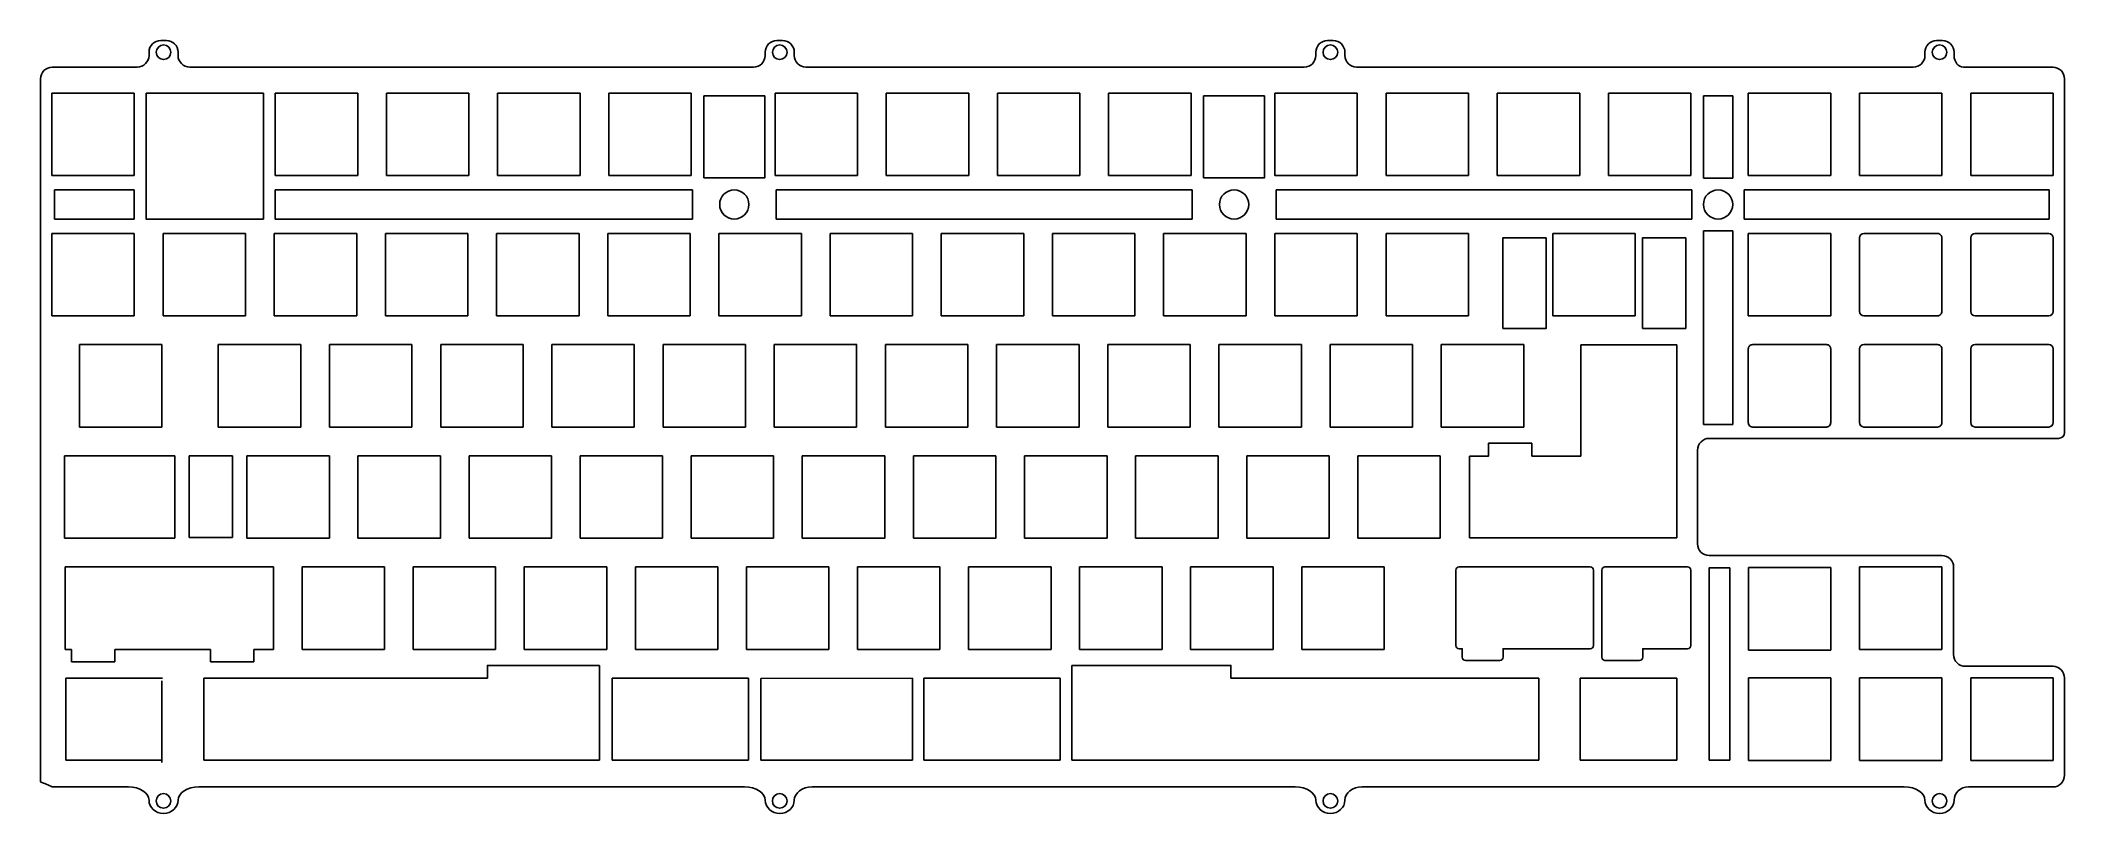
# Model space of a CAD drawing. Header units: inches. Extents: x 0 to 346, y 0 to 132.
import ezdxf

# ---------------------------------------------------------------- set-up
doc = ezdxf.new("R2010")
doc.units = ezdxf.units.IN
doc.header["$MEASUREMENT"] = 0
doc.layers.add('PDF3_新定位板线框', color=7, linetype='Continuous')

msp = doc.modelspace()

# ---------------------------------------------------------------- linework, layer by layer
at = {"layer": 'PDF3_新定位板线框', "lineweight": -3}
for points in [[(15.16, 4.67), (5.65, 4.67), (2.12, 4.67, 0.000063), (0.12, 5.57), (0.12, 6.67), (0.13, 125.82, -0.414226), (2.12, 127.82), (3.34, 127.82, 0.000061), (6.55, 127.82), (16.69, 127.83, 0.412397), (18.69, 129.83), (18.69, 130.38, -0.412536), (20.69, 132.38), (21.66, 132.38, -0.412536), (23.66, 130.38), (23.66, 129.83)], [(23.66, 129.83, 0.412434), (25.66, 127.83), (40.34, 127.82, -0.000013), (43.46, 127.82), (46.58, 127.82), (50.12, 127.82), (93.59, 127.82), (97.59, 127.82), (122.11, 127.82, 0.41247), (124.11, 129.82), (124.11, 130.37, -0.412507), (126.11, 132.37), (127.08, 132.37, -0.412507), (129.08, 130.37), (129.08, 129.82, 0.41247), (131.08, 127.82), (142.54, 127.82), (146.55, 127.82), (149.67, 127.82)], [(153.67, 127.82), (189.02, 127.82), (193.02, 127.82), (200.1, 127.82), (204.1, 127.82), (209, 127.82, -0.000066), (212.99, 127.82), (216.31, 127.82, 0.412646), (218.31, 129.82), (218.31, 130.37, -0.41247), (220.31, 132.37), (221.28, 132.37, -0.41247), (223.28, 130.37), (223.28, 129.82, 0.412675), (225.28, 127.82), (232.85, 127.82, -0.000066), (236.85, 127.82), (309.69, 127.82)], [(313.69, 127.82), (320.51, 127.82, 0.412507), (322.51, 129.82), (322.51, 130.37, -0.412507), (324.51, 132.37), (325.49, 132.37, -0.412573), (327.49, 130.37), (327.49, 129.82)], [(283.62, 62.3, -0.41419), (285.62, 64.3), (345.38, 64.3, 0.414094), (346.38, 65.3), (346.38, 125.82, 0.414226), (344.38, 127.82)], [(344.43, 127.82), (335.53, 127.82), (332.36, 127.82, -0.000038), (331.54, 127.82, -0.000279), (329.1, 127.82)], [(312.06, 85.27, -0.414158), (311.31, 86.02), (311.31, 98.62, -0.414158), (312.06, 99.37), (324.66, 99.37, -0.414334), (325.41, 98.62), (325.41, 86.02, -0.414334), (324.66, 85.27), (312.06, 85.27)], [(343.68, 99.37, -0.414158), (344.43, 98.62), (344.43, 86.02, -0.414158), (343.68, 85.27), (331.08, 85.27, -0.414158), (330.33, 86.02), (330.33, 98.62, -0.414158), (331.08, 99.37), (343.68, 99.37)], [(293.04, 66.25, -0.414334), (292.29, 67), (292.29, 79.6, -0.414334), (293.04, 80.35), (305.64, 80.35, -0.414334), (306.39, 79.6), (306.39, 67, -0.414334), (305.64, 66.25), (293.04, 66.25)], [(311.31, 79.6, -0.414158), (312.06, 80.35), (324.66, 80.35, -0.414334), (325.41, 79.6), (325.41, 67, -0.414334), (324.66, 66.25), (312.06, 66.25, -0.414158), (311.31, 67), (311.31, 79.6)], [(330.33, 79.6, -0.414158), (331.08, 80.35), (343.68, 80.35, -0.414158), (344.43, 79.6), (344.43, 67, -0.414158), (343.68, 66.25), (331.08, 66.25, -0.414158), (330.33, 67), (330.33, 79.6)], [(344.44, 25.31), (329.42, 25.31, -0.414226), (327.42, 27.31), (327.42, 42.26, 0.414153), (325.42, 44.26), (285.59, 44.26, -0.41419), (283.59, 46.26), (283.59, 62.3)], [(329.93, 4.67, -0.000085), (332.37, 4.67), (344.38, 4.67, 0.41419), (346.38, 6.67), (346.38, 23.31, 0.414256), (344.38, 25.31)], [(226.2, 4.67, -0.000071), (229.11, 4.67), (293.7, 4.67), (300.75, 4.67), (307.34, 4.67, -0.000037), (314.39, 4.68), (318.98, 4.68)]]:
    msp.add_lwpolyline(points, format="xyb", dxfattribs=at)
for points in [[(2.08, 109.27), (2.08, 123.37)], [(2.08, 123.37), (16.17, 123.37)], [(16.17, 123.37), (16.17, 109.27)], [(18.18, 123.37), (18.18, 101.83), (38.29, 101.83)], [(18.18, 123.37), (38.29, 123.37)], [(38.29, 123.37), (38.29, 101.83)], [(40.29, 109.27), (40.29, 123.37)], [(40.29, 123.37), (54.4, 123.37)], [(54.4, 123.37), (54.4, 109.27)], [(59.31, 109.27), (59.31, 123.37)], [(59.31, 123.37), (73.42, 123.37)], [(73.42, 123.37), (73.42, 109.27)], [(78.33, 109.27), (78.33, 123.37)], [(78.33, 123.37), (92.44, 123.37)], [(92.44, 123.37), (92.44, 109.27)], [(97.36, 109.27), (97.36, 123.37)], [(97.36, 123.37), (111.45, 123.37)], [(111.45, 123.37), (111.45, 109.27)], [(124.05, 122.88), (124.05, 108.88), (113.6, 108.88)], [(113.61, 108.88), (113.61, 122.88), (124.05, 122.88)], [(125.79, 109.27), (125.79, 123.37)], [(125.79, 123.37), (139.9, 123.37)], [(139.9, 123.37), (139.9, 109.27)], [(144.81, 109.27), (144.81, 123.37)], [(144.81, 123.37), (158.92, 123.37)], [(158.92, 123.37), (158.92, 109.27)], [(163.83, 109.27), (163.83, 123.37)], [(163.83, 123.37), (177.94, 123.37)], [(177.94, 123.37), (177.94, 109.27)], [(182.86, 109.27), (182.86, 123.37)], [(182.86, 123.37), (196.96, 123.37)], [(196.96, 123.37), (196.96, 109.27)], [(209.54, 122.88), (209.54, 108.88), (199.1, 108.88)], [(199.1, 108.88), (199.1, 122.88), (209.54, 122.88)], [(211.3, 123.37), (211.3, 109.27), (225.4, 109.27)], [(211.3, 123.37), (225.4, 123.37)], [(225.4, 123.37), (225.4, 109.27)], [(230.31, 109.27), (230.31, 123.37)], [(230.31, 123.37), (244.42, 123.37)], [(244.42, 123.37), (244.42, 109.27)], [(249.34, 109.27), (249.34, 123.37)], [(249.34, 123.37), (263.44, 123.37)], [(263.44, 123.37), (263.44, 109.27)], [(268.36, 123.37), (282.45, 123.37)], [(268.36, 109.27), (268.36, 123.37)], [(282.45, 123.37), (282.45, 109.27)], [(284.62, 108.83), (284.62, 122.93)], [(284.62, 122.93), (289.62, 122.93)], [(289.62, 122.93), (289.62, 108.83)], [(292.29, 123.37), (306.39, 123.37)], [(292.29, 109.27), (292.29, 123.37)], [(306.39, 123.37), (306.39, 109.27)], [(311.31, 109.27), (311.31, 123.37)], [(311.31, 123.37), (325.41, 123.37)], [(325.41, 123.37), (325.41, 109.27)], [(330.33, 109.27), (330.33, 123.37)], [(330.33, 123.37), (344.43, 123.37)], [(344.43, 123.37), (344.43, 109.27)], [(16.17, 109.27), (2.08, 109.27)], [(54.4, 109.27), (40.29, 109.27)], [(73.42, 109.27), (59.31, 109.27)], [(92.44, 109.27), (78.33, 109.27)], [(111.45, 109.27), (97.36, 109.27)], [(139.9, 109.27), (125.79, 109.27)], [(158.92, 109.27), (144.81, 109.27)], [(177.94, 109.27), (163.83, 109.27)], [(196.96, 109.27), (182.85, 109.27)], [(244.42, 109.27), (230.31, 109.27)], [(263.44, 109.27), (249.33, 109.27)], [(282.45, 109.27), (268.36, 109.27)], [(289.62, 108.83), (284.62, 108.83)], [(306.39, 109.27), (292.29, 109.27)], [(325.41, 109.27), (311.31, 109.27)], [(344.43, 109.27), (330.33, 109.27)], [(2.52, 101.83), (2.52, 106.82)], [(2.52, 106.82), (16.17, 106.82)], [(16.17, 106.82), (16.17, 101.83)], [(40.29, 106.82), (111.65, 106.82)], [(40.29, 101.83), (40.29, 106.82)], [(111.65, 106.82), (111.65, 101.83)], [(125.99, 101.83), (125.99, 106.82)], [(125.99, 106.82), (197.15, 106.82)], [(197.15, 106.82), (197.15, 101.83)], [(211.5, 106.82), (282.65, 106.82)], [(211.5, 101.83), (211.5, 106.82)], [(282.65, 106.82), (282.65, 101.83)], [(291.59, 101.83), (291.59, 106.82)], [(291.59, 106.82), (343.73, 106.82)], [(343.73, 106.82), (343.73, 101.83)], [(16.17, 101.83), (2.52, 101.83)], [(111.65, 101.83), (40.29, 101.83)], [(197.15, 101.83), (126, 101.83)], [(282.65, 101.83), (211.5, 101.83)], [(343.73, 101.83), (291.59, 101.83)], [(2.08, 99.37), (16.17, 99.37)], [(2.08, 85.27), (2.08, 99.37)], [(16.17, 99.37), (16.17, 85.27)], [(21.1, 85.27), (21.1, 99.37)], [(21.1, 99.37), (35.19, 99.37)], [(35.19, 99.37), (35.19, 85.27)], [(40.11, 99.37), (54.22, 99.37)], [(40.11, 85.27), (40.11, 99.37)], [(54.22, 99.37), (54.22, 85.27)], [(59.13, 85.27), (59.13, 99.37)], [(59.13, 99.37), (73.24, 99.37)], [(73.24, 99.37), (73.24, 85.27)], [(78.15, 85.27), (78.15, 99.37)], [(78.15, 99.37), (92.26, 99.37)], [(92.26, 99.37), (92.26, 85.27)], [(97.18, 99.37), (111.27, 99.37)], [(97.18, 85.27), (97.18, 99.37)], [(111.27, 99.37), (111.27, 85.27)], [(116.2, 85.27), (116.2, 99.37)], [(116.2, 99.37), (130.29, 99.37)], [(130.29, 99.37), (130.29, 85.27)], [(135.22, 85.27), (135.22, 99.37)], [(135.22, 99.37), (149.31, 99.37)], [(149.31, 99.37), (149.31, 85.27)], [(154.23, 85.27), (154.23, 99.37)], [(154.23, 99.37), (168.34, 99.37)], [(168.34, 99.37), (168.34, 85.27)], [(173.25, 85.27), (173.25, 99.37)], [(173.25, 99.37), (187.36, 99.37)], [(187.36, 99.37), (187.36, 85.27)], [(192.27, 85.27), (192.27, 99.37)], [(192.27, 99.37), (206.38, 99.37)], [(206.38, 99.37), (206.38, 85.27)], [(211.3, 99.37), (225.4, 99.37)], [(211.3, 85.27), (211.3, 99.37)], [(225.4, 99.37), (225.4, 85.27)], [(230.31, 85.27), (230.31, 99.37)], [(230.31, 99.37), (244.42, 99.37)], [(244.42, 99.37), (244.42, 85.27)], [(250.31, 83.13), (250.31, 98.63), (257.71, 98.63)], [(257.71, 98.63), (257.71, 83.13), (250.31, 83.13)], [(258.86, 85.27), (258.86, 99.37)], [(258.86, 99.37), (272.96, 99.37)], [(272.96, 99.37), (272.96, 85.27)], [(281.59, 98.63), (281.59, 83.13), (274.19, 83.13)], [(274.19, 83.13), (274.19, 98.63), (281.59, 98.63)], [(284.62, 99.8), (289.62, 99.8)], [(284.62, 66.68), (284.62, 99.8)], [(289.62, 99.8), (289.62, 66.68)], [(292.29, 85.27), (292.29, 99.37)], [(292.29, 99.37), (306.39, 99.37)], [(306.39, 99.37), (306.39, 85.27)], [(16.17, 85.27), (2.08, 85.27)], [(35.19, 85.27), (21.1, 85.27)], [(54.22, 85.27), (40.11, 85.27)], [(73.24, 85.27), (59.13, 85.27)], [(92.26, 85.27), (78.15, 85.27)], [(111.27, 85.27), (97.18, 85.27)], [(130.29, 85.27), (116.2, 85.27)], [(149.31, 85.27), (135.22, 85.27)], [(168.34, 85.27), (154.23, 85.27)], [(187.36, 85.27), (173.25, 85.27)], [(206.38, 85.27), (192.27, 85.27)], [(225.4, 85.27), (211.29, 85.27)], [(244.42, 85.27), (230.31, 85.27)], [(272.96, 85.27), (258.86, 85.27)], [(306.39, 85.27), (292.29, 85.27)], [(6.8, 66.25), (6.8, 80.35)], [(6.8, 80.35), (20.91, 80.35)], [(20.91, 80.35), (20.91, 66.25)], [(30.55, 80.35), (44.66, 80.35)], [(30.55, 66.25), (30.55, 80.35)], [(44.66, 80.35), (44.66, 66.25)], [(49.57, 66.25), (49.57, 80.35)], [(49.57, 80.35), (63.68, 80.35)], [(63.68, 80.35), (63.68, 66.25)], [(68.6, 66.25), (68.6, 80.35)], [(68.6, 80.35), (82.69, 80.35)], [(82.69, 80.35), (82.69, 66.25)], [(87.62, 80.35), (101.71, 80.35)], [(87.62, 66.25), (87.62, 80.35)], [(101.71, 80.35), (101.71, 66.25)], [(106.64, 66.25), (106.64, 80.35)], [(106.64, 80.35), (120.73, 80.35)], [(120.73, 80.35), (120.73, 66.25)], [(125.65, 80.35), (139.76, 80.35)], [(125.65, 66.25), (125.65, 80.35)], [(139.75, 80.35), (139.75, 66.25)], [(144.67, 66.25), (144.67, 80.35)], [(144.67, 80.35), (158.78, 80.35)], [(158.78, 80.35), (158.78, 66.25)], [(163.69, 66.25), (163.69, 80.35)], [(163.69, 80.35), (177.79, 80.35)], [(177.79, 80.35), (177.79, 66.25)], [(182.71, 66.25), (182.71, 80.35)], [(182.71, 80.35), (196.81, 80.35)], [(196.81, 80.35), (196.81, 66.25)], [(201.73, 80.35), (215.84, 80.35)], [(201.73, 66.25), (201.73, 80.35)], [(215.83, 80.35), (215.83, 66.25)], [(220.75, 66.25), (220.75, 80.35)], [(220.75, 80.35), (234.85, 80.35)], [(234.85, 80.35), (234.85, 66.25)], [(239.77, 66.25), (239.77, 80.35)], [(239.77, 80.35), (253.88, 80.35)], [(253.88, 80.35), (253.88, 66.25)], [(263.64, 80.3), (280.05, 80.3)], [(263.64, 61.28), (263.64, 80.3)], [(280.05, 80.3), (280.05, 47.28)], [(20.91, 66.25), (6.8, 66.25)], [(44.66, 66.25), (30.55, 66.25)], [(63.68, 66.25), (49.57, 66.25)], [(82.69, 66.25), (68.6, 66.25)], [(101.71, 66.25), (87.62, 66.25)], [(120.73, 66.25), (106.64, 66.25)], [(139.75, 66.25), (125.65, 66.25)], [(158.78, 66.25), (144.67, 66.25)], [(177.79, 66.25), (163.69, 66.25)], [(196.81, 66.25), (182.71, 66.25)], [(215.83, 66.25), (201.73, 66.25)], [(234.85, 66.25), (220.75, 66.25)], [(253.88, 66.25), (239.77, 66.25)], [(289.62, 66.68), (284.62, 66.68)], [(244.62, 61.28), (247.86, 61.28), (247.86, 63.47), (255.26, 63.47)], [(255.26, 63.47), (255.26, 61.28), (263.64, 61.28)], [(4.23, 47.23), (4.23, 61.33)], [(4.23, 61.33), (23.1, 61.33)], [(23.1, 61.33), (23.1, 47.23)], [(25.55, 61.33), (32.99, 61.33)], [(25.55, 47.33), (25.55, 61.33)], [(32.99, 61.33), (32.99, 47.33)], [(35.44, 47.23), (35.44, 61.33)], [(35.44, 61.33), (49.55, 61.33)], [(49.55, 61.33), (49.55, 47.23)], [(54.44, 47.23), (68.55, 47.23), (68.55, 61.33)], [(54.44, 47.23), (54.44, 61.33)], [(54.44, 61.33), (68.55, 61.33)], [(73.45, 47.23), (87.54, 47.23), (87.54, 61.33)], [(73.45, 47.23), (73.45, 61.33)], [(73.45, 61.33), (87.54, 61.33)], [(92.45, 61.33), (106.54, 61.33)], [(92.45, 47.23), (92.45, 61.33)], [(106.54, 61.33), (106.54, 47.23)], [(111.44, 61.33), (125.55, 61.33)], [(111.44, 47.23), (111.44, 61.33)], [(125.55, 61.33), (125.55, 47.23)], [(130.44, 47.23), (144.55, 47.23), (144.55, 61.33)], [(130.44, 47.23), (130.44, 61.33)], [(130.44, 61.33), (144.55, 61.33)], [(149.47, 47.23), (163.56, 47.23), (163.56, 61.33)], [(149.47, 47.23), (149.47, 61.33)], [(149.47, 61.33), (163.56, 61.33)], [(168.49, 61.33), (182.58, 61.33)], [(168.49, 47.23), (168.49, 61.33)], [(182.58, 61.33), (182.58, 47.23)], [(187.48, 47.23), (201.59, 47.23), (201.59, 61.33)], [(187.48, 47.23), (187.48, 61.33)], [(187.48, 61.33), (201.59, 61.33)], [(206.48, 47.23), (206.48, 61.33)], [(206.48, 61.33), (220.59, 61.33)], [(220.59, 61.33), (220.59, 47.23)], [(225.48, 61.33), (239.59, 61.33)], [(225.48, 47.23), (225.48, 61.33)], [(239.59, 61.33), (239.59, 47.23)], [(244.62, 47.28), (244.62, 61.28)], [(23.1, 47.23), (4.23, 47.23)], [(32.99, 47.33), (25.55, 47.33)], [(49.55, 47.23), (35.44, 47.23)], [(106.54, 47.23), (92.45, 47.23)], [(125.55, 47.23), (111.44, 47.23)], [(182.58, 47.23), (168.49, 47.23)], [(220.59, 47.23), (206.48, 47.23)], [(239.59, 47.23), (225.48, 47.23)], [(280.05, 47.28), (244.62, 47.28)], [(4.36, 28.21), (4.36, 42.31)], [(4.36, 42.31), (40, 42.31)], [(40, 42.31), (40, 28.21)], [(44.89, 42.31), (59, 42.31)], [(44.89, 28.21), (44.89, 42.31)], [(59, 42.31), (59, 28.21)], [(63.9, 28.21), (63.9, 42.31)], [(63.9, 42.31), (77.99, 42.31)], [(77.99, 42.31), (77.99, 28.21)], [(82.89, 28.21), (82.89, 42.31)], [(82.89, 42.31), (97, 42.31)], [(97, 42.31), (97, 28.21)], [(101.89, 28.21), (101.89, 42.31)], [(101.89, 42.31), (116, 42.31)], [(116, 42.31), (116, 28.21)], [(120.9, 28.21), (120.9, 42.31)], [(120.9, 42.31), (134.99, 42.31)], [(134.99, 42.31), (134.99, 28.21)], [(139.9, 42.31), (153.99, 42.31)], [(139.9, 28.21), (139.9, 42.31)], [(153.99, 42.31), (153.99, 28.21)], [(158.89, 42.31), (173, 42.31)], [(158.89, 28.21), (158.89, 42.31)], [(173, 42.31), (173, 28.21)], [(177.9, 28.21), (177.9, 42.31)], [(177.9, 42.31), (191.99, 42.31)], [(191.99, 42.31), (191.99, 28.21)], [(196.89, 28.21), (196.89, 42.31)], [(196.89, 42.31), (210.99, 42.31)], [(210.99, 42.31), (210.99, 28.21)], [(215.89, 42.31), (229.99, 42.31)], [(215.89, 28.21), (215.89, 42.31)], [(229.99, 42.31), (229.99, 28.21)], [(292.3, 28.1), (292.3, 42.2)], [(292.3, 42.2), (306.4, 42.2)], [(306.4, 42.2), (306.4, 28.1)], [(311.32, 42.31), (325.42, 42.31)], [(311.32, 28.21), (311.32, 42.31)], [(325.42, 42.31), (325.42, 28.21)], [(5.43, 28.21), (4.36, 28.21)], [(5.43, 26.07), (5.43, 28.21)], [(12.82, 28.21), (12.82, 26.07)], [(29.22, 28.21), (12.83, 28.21)], [(29.22, 26.07), (29.22, 28.21)], [(40, 28.21), (36.62, 28.21)], [(36.62, 28.21), (36.62, 26.07)], [(59, 28.21), (44.89, 28.21)], [(77.99, 28.21), (63.9, 28.21)], [(97, 28.21), (82.89, 28.21)], [(116, 28.21), (101.89, 28.21)], [(134.99, 28.21), (120.9, 28.21)], [(153.99, 28.21), (139.9, 28.21)], [(173, 28.21), (158.89, 28.21)], [(191.99, 28.21), (177.9, 28.21)], [(210.99, 28.21), (196.89, 28.21)], [(229.99, 28.21), (215.89, 28.21)], [(306.4, 28.1), (292.3, 28.1)], [(325.42, 28.21), (311.32, 28.21)], [(12.82, 26.07), (5.43, 26.07)], [(36.62, 26.07), (29.22, 26.07)], [(76.57, 23.26), (76.57, 25.45), (95.78, 25.45)], [(95.78, 25.45), (95.78, 9.26)], [(176.58, 9.26), (176.58, 25.45)], [(176.58, 25.45), (203.79, 25.45), (203.79, 23.26)], [(4.46, 23.26), (20.99, 23.26)], [(4.46, 9.26), (4.46, 23.26)], [(20.89, 22.83), (20.89, 8.83)], [(28.09, 9.26), (28.09, 23.26)], [(28.09, 23.26), (76.57, 23.26)], [(97.93, 23.26), (121.24, 23.26)], [(97.93, 9.26), (97.93, 23.26)], [(121.24, 23.26), (121.24, 9.26)], [(123.38, 23.25), (149.28, 23.26)], [(123.38, 9.25), (123.38, 23.25)], [(149.28, 23.26), (149.28, 9.26)], [(151.27, 9.26), (151.27, 23.26)], [(151.27, 23.26), (174.58, 23.26)], [(174.58, 23.26), (174.58, 9.26)], [(203.79, 23.26), (256.44, 23.26)], [(256.44, 23.26), (256.44, 9.26)], [(263.51, 9.26), (263.51, 23.26)], [(263.51, 23.26), (280.04, 23.26)], [(280.04, 23.26), (280.04, 9.26)], [(292.3, 9.21), (292.3, 23.31)], [(292.3, 23.31), (306.4, 23.31)], [(306.4, 23.31), (306.4, 9.21)], [(311.32, 23.31), (325.42, 23.31)], [(311.32, 9.21), (311.32, 23.31)], [(325.42, 23.31), (325.42, 9.21)], [(330.34, 9.21), (330.34, 23.31)], [(330.34, 23.31), (344.44, 23.31)], [(344.44, 23.31), (344.44, 9.21)], [(20.99, 9.26), (4.46, 9.26)], [(95.78, 9.26), (28.09, 9.26)], [(121.24, 9.26), (97.93, 9.26)], [(149.28, 9.26), (123.38, 9.25)], [(174.58, 9.26), (151.27, 9.26)], [(256.44, 9.26), (176.58, 9.26)], [(280.04, 9.26), (263.51, 9.26)], [(306.4, 9.21), (292.3, 9.21)], [(325.42, 9.21), (311.32, 9.21)], [(344.44, 9.21), (330.34, 9.21)], [(27.19, 4.67), (93.47, 4.67), (100.52, 4.67), (120.58, 4.67)], [(132.15, 4.67), (135.22, 4.67)], [(135.22, 4.67), (180.18, 4.67)], [(187.23, 4.67), (214.78, 4.68)]]:
    msp.add_lwpolyline(points, dxfattribs=at)
for points in [[(242.8, 28.31, -0.414316), (242.25, 28.86), (242.25, 41.76, -0.413834), (242.8, 42.31), (265.23, 42.31, -0.414075), (265.78, 41.76), (265.78, 28.86, -0.414556), (265.23, 28.31), (250.34, 28.31), (250.34, 26.86, -0.414208), (249.79, 26.31), (243.89, 26.31, -0.414183), (243.34, 26.86), (243.34, 28.31)], [(274.22, 26.86, -0.414316), (273.67, 26.31), (267.77, 26.31, -0.414316), (267.22, 26.86), (267.22, 41.76, -0.414448), (267.77, 42.31), (281.9, 42.31, -0.414315), (282.45, 41.76), (282.45, 28.86, -0.414315), (281.9, 28.31), (274.22, 28.31)]]:
    msp.add_lwpolyline(points, format="xyb", close=True, dxfattribs=at)
msp.add_lwpolyline([(285.59, 9.26), (289.1, 9.26), (289.1, 42.15), (285.59, 42.15)], close=True, dxfattribs=at)
for centre, radius in [((21.18, 130.37), 1.25), ((126.6, 130.37), 1.25), ((220.79, 130.37), 1.25), ((325, 130.37), 1.25), ((118.82, 104.32), 2.5), ((204.32, 104.32), 2.5), ((287.12, 104.32), 2.5), ((21.17, 2.28), 1.25), ((126.59, 2.28), 1.25), ((220.79, 2.28), 1.25), ((325, 2.28), 1.25)]:
    msp.add_circle(centre, radius, dxfattribs=at)
for points in [[(327.49, 129.82), (327.49, 128.72), (328.21, 127.82), (329.1, 127.82)], [(149.67, 127.82), (150.77, 127.82), (152.57, 127.82), (153.67, 127.82)], [(309.69, 127.82), (310.79, 127.82), (312.59, 127.82), (313.69, 127.82)], [(15.16, 4.67), (17.1, 4.67), (18.69, 3.65), (18.69, 2.4)], [(23.66, 2.4), (23.66, 3.65), (25.25, 4.67), (27.19, 4.67)], [(120.58, 4.67), (122.52, 4.67), (124.11, 3.65), (124.11, 2.4)], [(129.08, 2.4), (129.08, 3.65), (130.46, 4.67), (132.15, 4.67)], [(180.18, 4.67), (182.12, 4.67), (185.29, 4.67), (187.23, 4.67)], [(214.78, 4.68), (216.72, 4.68), (218.31, 3.65), (218.31, 2.4)], [(223.28, 2.4), (223.28, 3.65), (224.59, 4.68), (226.2, 4.67)], [(318.98, 4.68), (320.93, 4.68), (322.51, 3.65), (322.51, 2.4)], [(327.49, 2.4), (327.49, 3.65), (328.59, 4.68), (329.93, 4.67)], [(18.69, 2.4), (18.69, 1.15), (19.81, 0.13), (21.17, 0.13)], [(21.17, 0.13), (22.54, 0.13), (23.66, 1.15), (23.66, 2.4)], [(124.11, 2.4), (124.11, 1.15), (125.23, 0.13), (126.6, 0.13)], [(126.6, 0.13), (127.96, 0.13), (129.08, 1.15), (129.08, 2.4)], [(218.31, 2.4), (218.31, 1.15), (219.43, 0.12), (220.79, 0.12)], [(220.79, 0.12), (222.16, 0.12), (223.28, 1.15), (223.28, 2.4)], [(322.51, 2.4), (322.51, 1.15), (323.63, 0.12), (325, 0.12)], [(325, 0.12), (326.37, 0.12), (327.49, 1.15), (327.49, 2.4)]]:
    msp.add_open_spline(points, degree=3, dxfattribs=at)

doc.saveas('drawing.dxf')
